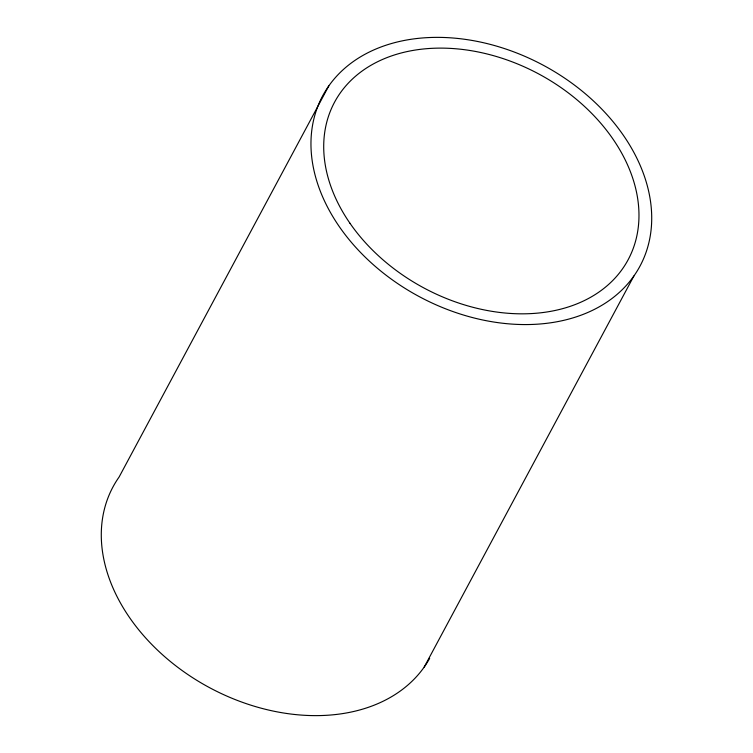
<?xml version="1.0" encoding="UTF-8"?>
<svg xmlns="http://www.w3.org/2000/svg" width="753" height="753" viewBox="0 0 753 753"><rect width="100%" height="100%" fill="white"/><g stroke="black" fill="none" stroke-linecap="round" stroke-linejoin="round"><path stroke-width="1.13" d="M328.797 85.936L119.115 476.997A180.061 131.257 28.2 0 0 201.804 683.319A180.061 131.257 28.2 0 0 429.671 658.348M424.203 667.064L633.885 276.003A180.061 131.257 28.2 0 0 470.785 40.22A180.061 131.257 28.2 0 0 339.349 226.691A180.061 131.257 28.2 0 0 633.885 276.003M349.966 223.264A166.592 121.44 28.2 0 0 622.477 268.896A166.592 121.44 28.2 0 0 471.576 50.752A166.592 121.44 28.2 0 0 349.966 223.264"/></g></svg>
